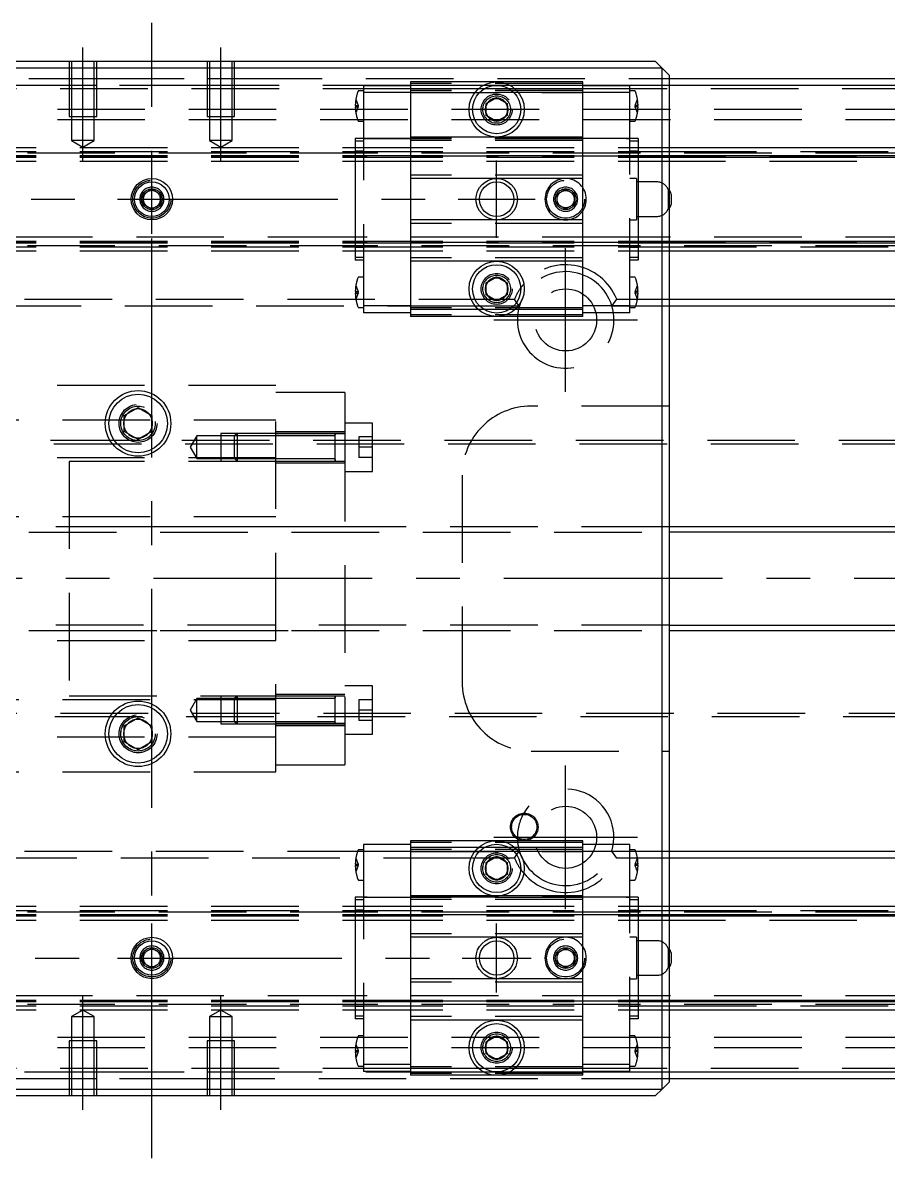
# Model space of a CAD drawing. Extents: x -15 to 1006, y -334 to 81.
# Drawn here: x 361.3 to 486.8, y -84 to 80.6 of the extents above; entities that cross this region are included whole.
import ezdxf

# ---------------------------------------------------------------- set-up
doc = ezdxf.new("R2010")
doc.units = 0
doc.linetypes.add('CENTER', pattern=[50.8, 31.75, -6.35, 6.35, -6.35])
doc.linetypes.add('DASHED', pattern=[19.05, 12.7, -6.35])
doc.layers.get('0').update_dxf_attribs({"linetype": 'CONTINUOUS'})
doc.layers.add('CENTER', color=1, linetype='CENTER')

msp = doc.modelspace()

# ---------------------------------------------------------------- linework, layer by layer
at = {"color": 7, "linetype": 'CONTINUOUS'}
for p, q in [((307, 75), (453, 75)), ((454, 74), (453, 75)), ((454, 74), (306, 74)), ((455, 73), (454, 74)), ((454, -74), (454, 74)), ((455, 73), (455, -73)), ((455, 72.5), (758, 72.5)), ((759, 71.5), (455, 71.5)), ((428.5, 68.87), (430, 69.73)), ((430, 69.73), (431.5, 68.87)), ((428.5, 67.13), (428.5, 68.87)), ((431.5, 68.87), (431.5, 67.13)), ((430, 66.27), (428.5, 67.13)), ((431.5, 67.13), (430, 66.27)), ((455, 62.5), (760, 62.5)), ((455, 61.32), (760, 61.32)), ((455, 61.1), (760, 61.1)), ((455.3, 55.75), (455.3, 55)), ((455.3, 55), (455.3, 54.25)), ((455, 48.9), (760, 48.9)), ((455, 48.68), (760, 48.68)), ((455, 47.5), (760, 47.5)), ((428.5, 42.87), (430, 43.73)), ((428.5, 41.13), (428.5, 42.87)), ((430, 43.73), (431.5, 42.87)), ((431.5, 42.87), (431.5, 41.13)), ((430, 40.27), (428.5, 41.13)), ((431.5, 41.13), (430, 40.27)), ((455, 40.5), (552.58, 40.5)), ((553.29, 39.5), (455, 39.5)), ((376, 23.65), (378, 24.81)), ((378, 24.81), (380, 23.65)), ((376, 21.35), (376, 23.65)), ((380, 23.65), (380, 21.35)), ((378, 20.19), (376, 21.35)), ((380, 21.35), (378, 20.19)), ((710, 7.5), (455, 7.5)), ((455, -7.5), (710, -7.5)), ((376, -21.35), (378, -20.19)), ((376, -23.65), (376, -21.35)), ((378, -20.19), (380, -21.35)), ((380, -21.35), (380, -23.65)), ((378, -24.81), (376, -23.65)), ((380, -23.65), (378, -24.81)), ((455, -39.5), (553.29, -39.5)), ((428.5, -41.13), (430, -40.27)), ((428.5, -42.87), (428.5, -41.13)), ((430, -40.27), (431.5, -41.13)), ((431.5, -41.13), (431.5, -42.87)), ((552.58, -40.5), (455, -40.5)), ((430, -43.73), (428.5, -42.87)), ((431.5, -42.87), (430, -43.73)), ((455, -47.5), (760, -47.5)), ((455, -48.68), (760, -48.68)), ((455, -48.9), (760, -48.9)), ((455.3, -54.25), (455.3, -55)), ((455.3, -55), (455.3, -55.75)), ((455, -61.1), (760, -61.1)), ((455, -61.32), (760, -61.32)), ((455, -62.5), (760, -62.5)), ((428.5, -67.13), (430, -66.27)), ((428.5, -68.87), (428.5, -67.13)), ((430, -66.27), (431.5, -67.13)), ((431.5, -67.13), (431.5, -68.87)), ((430, -69.73), (428.5, -68.87)), ((431.5, -68.87), (430, -69.73)), ((455, -71.5), (759, -71.5)), ((306, -74), (454, -74)), ((453, -75), (454, -74)), ((454, -74), (455, -73)), ((758, -72.5), (455, -72.5)), ((453, -75), (307, -75))]:
    msp.add_line(p, q, dxfattribs=at)
at = {"color": 3, "linetype": 'DASHED'}
for p, q in [((368, 75), (368, 67)), ((368.35, 75), (368.35, 67)), ((371.65, 67), (371.65, 75)), ((372, 67), (372, 75)), ((388, 75), (388, 67)), ((388.35, 75), (388.35, 67)), ((391.65, 67), (391.65, 75)), ((392, 67), (392, 75)), ((305, 72.5), (368, 72.5)), ((368, 72.5), (372, 72.5)), ((372, 72.5), (388, 72.5)), ((388, 72.5), (392, 72.5)), ((392, 72.5), (455, 72.5)), ((368, 71.5), (342.5, 71.5)), ((417.5, 71), (342.5, 71)), ((372, 71.5), (368, 71.5)), ((388, 71.5), (372, 71.5)), ((392, 71.5), (388, 71.5)), ((417.5, 71.5), (392, 71.5)), ((417.5, 71.45), (410.7, 71.45)), ((410.7, 71.45), (410.7, 70.45)), ((417.5, 72), (417.5, 71)), ((430, 72), (417.5, 72)), ((442.5, 71.75), (417.5, 71.75)), ((428.06, 71.5), (417.5, 71.5)), ((417.5, 71), (417.5, 64)), ((427.35, 71), (417.5, 71)), ((428.2, 71), (427.35, 71)), ((430, 71.5), (428.06, 71.5)), ((431.8, 71), (428.2, 71)), ((442.5, 72), (430, 72)), ((431.94, 71.5), (430, 71.5)), ((432.65, 71), (431.8, 71)), ((442.5, 71.5), (431.94, 71.5)), ((442.5, 71), (432.65, 71)), ((442.5, 71), (442.5, 72)), ((455, 71.5), (442.5, 71.5)), ((449.3, 71.45), (442.5, 71.45)), ((442.5, 64), (442.5, 71)), ((759.5, 71), (442.5, 71)), ((449.3, 70.45), (449.3, 71.45)), ((409.58, 69.5), (409.9, 68.6)), ((410.7, 70.7), (409.99, 70.7)), ((410.7, 70.45), (410.7, 39.55)), ((417.5, 70.45), (410.7, 70.45)), ((442.5, 70.75), (417.5, 70.75)), ((442.5, 70.45), (417.5, 70.45)), ((417.5, 70.45), (442.5, 70.45)), ((449.3, 70.45), (442.5, 70.45)), ((450.01, 70.7), (449.3, 70.7)), ((449.3, 39.55), (449.3, 70.45)), ((450.1, 68.6), (450.42, 69.5)), ((760, 68), (0, 68)), ((409.5, 68.6), (409.58, 68.6)), ((409.58, 68.4), (409.5, 68.4)), ((409.58, 68.6), (409.9, 68.6)), ((409.58, 68.6), (409.58, 68.4)), ((409.9, 68.4), (409.58, 67.5)), ((409.58, 68.4), (409.9, 68.4)), ((409.9, 68.6), (409.94, 68.5)), ((409.9, 68.4), (409.94, 68.5)), ((428, 68), (428.03, 68.35)), ((450.1, 68.6), (450.06, 68.5)), ((450.1, 68.4), (450.06, 68.5)), ((450.42, 68.6), (450.1, 68.6)), ((450.42, 67.5), (450.1, 68.4)), ((450.42, 68.4), (450.1, 68.4)), ((450.42, 68.4), (450.42, 68.6)), ((450.42, 68.6), (450.5, 68.6)), ((450.5, 68.4), (450.42, 68.4)), ((760, 66.5), (0, 66.5)), ((368, 67), (372, 67)), ((368.35, 67), (368.35, 63.5)), ((371.65, 63.5), (371.65, 67)), ((388, 67), (392, 67)), ((388.35, 67), (388.35, 63.5)), ((391.65, 63.5), (391.65, 67)), ((409.99, 66.3), (410.7, 66.3)), ((449.3, 66.3), (450.01, 66.3)), ((368.35, 63.5), (370, 62.55)), ((371.65, 63.5), (368.35, 63.5)), ((370, 62.55), (371.65, 63.5)), ((388.35, 63.5), (390, 62.55)), ((391.65, 63.5), (388.35, 63.5)), ((390, 62.55), (391.65, 63.5)), ((409.5, 63.82), (409.5, 63.43)), ((410.7, 63.82), (409.5, 63.82)), ((410.7, 63.43), (409.5, 63.43)), ((409.5, 63.43), (409.5, 61.03)), ((410.7, 63.82), (449.3, 63.82)), ((417.5, 63.82), (410.7, 63.82)), ((417.5, 64), (417.5, 63.5)), ((430, 64), (417.5, 64)), ((442.5, 63.82), (417.5, 63.82)), ((417.5, 63.5), (417.5, 58.5)), ((442.5, 63.5), (417.5, 63.5)), ((442.5, 64), (430, 64)), ((442.5, 63.5), (442.5, 64)), ((449.3, 63.82), (442.5, 63.82)), ((442.5, 58.5), (442.5, 63.5)), ((450.5, 63.82), (449.3, 63.82)), ((450.5, 63.43), (449.3, 63.43)), ((450.5, 63.82), (450.5, 63.43)), ((450.5, 63.43), (450.5, 61.03)), ((0, 61.7), (760, 61.7)), ((350.5, 62.5), (409.5, 62.5)), ((350.5, 61.91), (409.5, 61.91)), ((350.5, 61.32), (409.5, 61.32)), ((350.5, 61.26), (409.5, 61.26)), ((350.5, 61.1), (409.5, 61.1)), ((409.5, 62.5), (449.3, 62.5)), ((409.5, 62.01), (410.7, 62.01)), ((409.5, 61.91), (449.3, 61.91)), ((409.5, 61.32), (449.3, 61.32)), ((449.3, 61.26), (409.5, 61.26)), ((409.5, 61.1), (449.3, 61.1)), ((409.5, 61.03), (409.5, 48.97)), ((449.3, 62.5), (450.5, 62.5)), ((449.3, 62.01), (450.5, 62.01)), ((449.3, 61.91), (450.5, 61.91)), ((449.3, 61.32), (450.5, 61.32)), ((450.5, 61.26), (449.3, 61.26)), ((449.3, 61.1), (450.5, 61.1)), ((450.5, 62.5), (455, 62.5)), ((450.5, 61.91), (455, 61.91)), ((450.5, 61.32), (455, 61.32)), ((450.5, 61.26), (760, 61.26)), ((450.5, 61.1), (455, 61.1)), ((450.5, 61.03), (450.5, 57.5)), ((455, 61.91), (760, 61.91)), ((350.5, 60.5), (409.5, 60.5)), ((409.5, 60.5), (449.3, 60.5)), ((449.3, 60.5), (450.5, 60.5)), ((450.5, 60.5), (760, 60.5)), ((417.5, 58.5), (417.5, 58)), ((442.5, 58.5), (417.5, 58.5)), ((417.5, 58), (417.5, 52)), ((430, 58), (417.5, 58)), ((442.5, 58), (430, 58)), ((442.5, 58), (442.5, 58.5)), ((442.5, 52), (442.5, 58)), ((450.3, 58), (449.3, 58)), ((450.3, 58), (450.3, 52)), ((378.75, 55.72), (380, 56.44)), ((380, 56.44), (381.25, 55.72)), ((438.75, 55.72), (440, 56.44)), ((440, 56.44), (441.25, 55.72)), ((453.25, 57.5), (450.3, 57.5)), ((450.5, 57.5), (450.5, 52.5)), ((454.88, 56.39), (454.88, 55)), ((378.5, 55), (378.52, 55.22)), ((378.75, 54.28), (378.75, 55.72)), ((381.25, 55.72), (381.25, 54.28)), ((438.5, 55), (438.52, 55.25)), ((438.75, 54.28), (438.75, 55.72)), ((441.25, 55.72), (441.25, 54.28)), ((454.88, 55), (454.88, 53.61)), ((380, 53.56), (378.75, 54.28)), ((381.25, 54.28), (380, 53.56)), ((440, 53.56), (438.75, 54.28)), ((441.25, 54.28), (440, 53.56)), ((417.5, 52), (417.5, 51.5)), ((430, 52), (417.5, 52)), ((417.5, 51.5), (417.5, 46.5)), ((442.5, 51.5), (417.5, 51.5)), ((442.5, 52), (430, 52)), ((442.5, 51.5), (442.5, 52)), ((442.5, 46.5), (442.5, 51.5)), ((449.3, 52), (450.3, 52)), ((450.3, 52.5), (453.25, 52.5)), ((450.5, 52.5), (450.5, 48.97)), ((409.5, 49.5), (350.5, 49.5)), ((449.3, 49.5), (409.5, 49.5)), ((450.5, 49.5), (449.3, 49.5)), ((760, 49.5), (450.5, 49.5)), ((0, 48.3), (760, 48.3)), ((350.5, 48.9), (409.5, 48.9)), ((350.5, 48.74), (409.5, 48.74)), ((350.5, 48.68), (409.5, 48.68)), ((350.5, 48.09), (409.5, 48.09)), ((409.5, 48.97), (409.5, 46.57)), ((409.5, 48.9), (449.3, 48.9)), ((449.3, 48.74), (409.5, 48.74)), ((409.5, 48.68), (449.3, 48.68)), ((409.5, 48.09), (449.3, 48.09)), ((410.7, 47.99), (409.5, 47.99)), ((449.3, 48.9), (450.5, 48.9)), ((450.5, 48.74), (449.3, 48.74)), ((449.3, 48.68), (450.5, 48.68)), ((449.3, 48.09), (450.5, 48.09)), ((450.5, 47.99), (449.3, 47.99)), ((450.5, 48.97), (450.5, 46.57)), ((450.5, 48.9), (455, 48.9)), ((450.5, 48.74), (760, 48.74)), ((450.5, 48.68), (455, 48.68)), ((450.5, 48.09), (455, 48.09)), ((455, 48.09), (760, 48.09)), ((350.5, 47.5), (409.5, 47.5)), ((409.5, 47.5), (449.3, 47.5)), ((409.5, 46.57), (409.5, 46.18)), ((410.7, 46.57), (409.5, 46.57)), ((410.7, 46.18), (409.5, 46.18)), ((417.5, 46.5), (417.5, 46)), ((442.5, 46.5), (417.5, 46.5)), ((442.5, 46), (442.5, 46.5)), ((449.3, 47.5), (450.5, 47.5)), ((450.5, 46.57), (449.3, 46.57)), ((450.5, 46.18), (449.3, 46.18)), ((450.5, 47.5), (455, 47.5)), ((450.5, 46.57), (450.5, 46.18)), ((417.5, 46), (417.5, 39)), ((430, 46), (417.5, 46)), ((442.5, 46), (430, 46)), ((442.5, 39), (442.5, 46)), ((410.7, 43.7), (409.99, 43.7)), ((450.01, 43.7), (449.3, 43.7)), ((409.5, 41.6), (409.58, 41.6)), ((409.58, 41.4), (409.5, 41.4)), ((409.58, 42.5), (409.9, 41.6)), ((409.58, 41.6), (409.9, 41.6)), ((409.58, 41.6), (409.58, 41.4)), ((409.9, 41.4), (409.58, 40.5)), ((409.58, 41.4), (409.9, 41.4)), ((409.9, 41.6), (409.94, 41.5)), ((409.9, 41.4), (409.94, 41.5)), ((428, 42), (428.03, 42.35)), ((450.1, 41.6), (450.06, 41.5)), ((450.1, 41.4), (450.06, 41.5)), ((450.1, 41.6), (450.42, 42.5)), ((450.42, 41.6), (450.1, 41.6)), ((450.42, 40.5), (450.1, 41.4)), ((450.42, 41.4), (450.1, 41.4)), ((450.42, 41.4), (450.42, 41.6)), ((450.42, 41.6), (450.5, 41.6)), ((450.5, 41.4), (450.42, 41.4)), ((342.5, 40.5), (426.29, 40.5)), ((417.5, 39.55), (410.7, 39.55)), ((410.7, 39.55), (410.7, 38.55)), ((426.29, 40.5), (426.84, 40.5)), ((426.84, 40.5), (428.32, 40.5)), ((428.32, 40.5), (428.68, 40.5)), ((428.68, 40.5), (429.31, 40.5)), ((429.31, 40.5), (429.4, 40.5)), ((429.4, 40.5), (429.6, 40.5)), ((429.6, 40.5), (430.4, 40.5)), ((430.4, 40.5), (430.6, 40.5)), ((430.6, 40.5), (430.69, 40.5)), ((430.69, 40.5), (431.32, 40.5)), ((431.32, 40.5), (431.68, 40.5)), ((431.68, 40.5), (432.58, 40.5)), ((432.9, 40.05), (432.58, 40.5)), ((433.21, 39.61), (432.9, 40.05)), ((433.29, 39.5), (433.21, 39.61)), ((449.3, 39.55), (442.5, 39.55)), ((446.71, 39.5), (447.42, 40.5)), ((447.42, 40.5), (449.3, 40.5)), ((449.3, 40.5), (450.42, 40.5)), ((449.3, 38.55), (449.3, 39.55)), ((450.42, 40.5), (455, 40.5)), ((426.88, 39.5), (342.5, 39.5)), ((409.99, 39.3), (410.7, 39.3)), ((417.5, 38.55), (410.7, 38.55)), ((442.5, 39.25), (417.5, 39.25)), ((417.5, 39), (417.5, 38)), ((427.35, 39), (417.5, 39)), ((442.5, 38.25), (417.5, 38.25)), ((430, 38), (417.5, 38)), ((427.55, 39.5), (426.88, 39.5)), ((428.2, 39), (427.35, 39)), ((432.45, 39.5), (427.55, 39.5)), ((431.8, 39), (428.2, 39)), ((442.5, 38), (430, 38)), ((432.65, 39), (431.8, 39)), ((433.12, 39.5), (432.45, 39.5)), ((442.5, 39), (432.65, 39)), ((433.29, 39.5), (433.12, 39.5)), ((442.5, 38), (442.5, 39)), ((449.3, 38.55), (442.5, 38.55)), ((449.3, 39.5), (446.71, 39.5)), ((450.16, 39.5), (449.3, 39.5)), ((449.3, 39.3), (450.01, 39.3)), ((455, 39.5), (450.16, 39.5)), ((398, 28), (348, 28)), ((398, -28), (398, 28)), ((408, 27), (398, 27)), ((408, 27), (408, 20.98)), ((455, 25), (435, 25)), ((348, 23), (398, 23)), ((380.48, 22.79), (380.5, 22.5)), ((412, 22.55), (408, 22.55)), ((412, 15.55), (412, 22.55)), ((759, 20), (61.14, 20)), ((386.5, 20.7), (385.55, 19.05)), ((386.5, 17.4), (386.5, 20.7)), ((390, 20.7), (386.5, 20.7)), ((390, 21.05), (390, 17.05)), ((392.35, 21.05), (390, 21.05)), ((392, 20.7), (390, 20.7)), ((392.35, 21.05), (392, 20.7)), ((392, 17.4), (392, 20.7)), ((398, 20.7), (392, 20.7)), ((398, 20.7), (392, 20.7)), ((392.35, 21.05), (392.35, 17.05)), ((398, 21.05), (392.35, 21.05)), ((398, 21.05), (392.35, 21.05)), ((408, 21.3), (398, 21.3)), ((406.61, 21.05), (398, 21.05)), ((408, 20.98), (398, 20.98)), ((406.6, 20.7), (398, 20.7)), ((406.6, 17.05), (406.6, 21.05)), ((406.6, 17.05), (406.6, 21.05)), ((406.6, 20.84), (406.6, 21.05)), ((406.6, 21.05), (406.6, 20.84)), ((408, 21.05), (406.6, 21.05)), ((406.6, 17.27), (406.6, 20.84)), ((408, 20.98), (408, -20.98)), ((410, 20.55), (410, 19.05)), ((412, 20.55), (410, 20.55)), ((759.5, 19.5), (61.97, 19.5)), ((385.55, 19.05), (386.5, 17.4)), ((410, 19.05), (410, 17.55)), ((412, 19.05), (410, 19.05)), ((398, 17.5), (348, 17.5)), ((368, 17), (368, -17)), ((398, 17), (368, 17)), ((386.5, 17.4), (390, 17.4)), ((390, 17.4), (392, 17.4)), ((390, 17.05), (392.35, 17.05)), ((392, 17.4), (398, 17.4)), ((392, 17.4), (392.35, 17.05)), ((392, 17.4), (398, 17.4)), ((392.35, 17.05), (398, 17.05)), ((392.35, 17.05), (398, 17.05)), ((398, 17.4), (406.6, 17.4)), ((398, 17.05), (406.61, 17.05)), ((398, 16.8), (408, 16.8)), ((406.6, 17.05), (406.6, 17.27)), ((406.6, 17.27), (406.6, 17.05)), ((406.6, 17.05), (406.6, 17.05)), ((406.6, 17.05), (408, 17.05)), ((412, 17.55), (410, 17.55)), ((408, 15.55), (412, 15.55)), ((425, 15), (425, -15)), ((348, 9), (398, 9)), ((455, 7.5), (305, 7.5)), ((305, 6.75), (455, 6.75)), ((408, 7.5), (368, 7.5)), ((455, -6.75), (305, -6.75)), ((305, -7.5), (455, -7.5)), ((368, -7.5), (408, -7.5)), ((398, -9), (348, -9)), ((412, -15.55), (408, -15.55)), ((412, -22.55), (412, -15.55)), ((348, -17.5), (398, -17.5)), ((368, -17), (398, -17)), ((386.5, -17.4), (385.55, -19.05)), ((386.5, -20.7), (386.5, -17.4)), ((390, -17.4), (386.5, -17.4)), ((390, -17.05), (390, -21.05)), ((392.35, -17.05), (390, -17.05)), ((392, -17.4), (390, -17.4)), ((392.35, -17.05), (392, -17.4)), ((392, -20.7), (392, -17.4)), ((398, -17.4), (392, -17.4)), ((398, -17.4), (392, -17.4)), ((392.35, -17.05), (392.35, -21.05)), ((398, -17.05), (392.35, -17.05)), ((398, -17.05), (392.35, -17.05)), ((408, -16.8), (398, -16.8)), ((406.61, -17.05), (398, -17.05)), ((406.6, -17.4), (398, -17.4)), ((406.6, -21.05), (406.6, -17.05)), ((406.6, -21.05), (406.6, -17.05)), ((406.6, -17.27), (406.6, -17.05)), ((406.6, -17.05), (406.6, -17.27)), ((408, -17.05), (406.6, -17.05)), ((406.6, -20.84), (406.6, -17.27)), ((410, -17.55), (410, -19.05)), ((412, -17.55), (410, -17.55)), ((61.97, -19.5), (759.5, -19.5)), ((385.55, -19.05), (386.5, -20.7)), ((412, -19.05), (410, -19.05)), ((410, -19.05), (410, -20.55)), ((61.14, -20), (759, -20)), ((386.5, -20.7), (390, -20.7)), ((390, -20.7), (392, -20.7)), ((390, -21.05), (392.35, -21.05)), ((392, -20.7), (398, -20.7)), ((392, -20.7), (392.35, -21.05)), ((392, -20.7), (398, -20.7)), ((392.35, -21.05), (398, -21.05)), ((392.35, -21.05), (398, -21.05)), ((398, -20.7), (406.6, -20.7)), ((408, -20.98), (398, -20.98)), ((408, -20.98), (398, -20.98)), ((398, -21.05), (406.61, -21.05)), ((398, -21.3), (408, -21.3)), ((406.6, -21.05), (406.6, -20.84)), ((406.6, -20.84), (406.6, -21.05)), ((406.6, -21.05), (406.6, -21.05)), ((406.6, -21.05), (408, -21.05)), ((408, -20.98), (408, -27)), ((412, -20.55), (410, -20.55)), ((398, -23), (348, -23)), ((375.5, -22.5), (375.53, -22.13)), ((408, -22.55), (412, -22.55)), ((435, -25), (455, -25)), ((398, -27), (408, -27)), ((348, -28), (398, -28)), ((342.5, -39.5), (426.88, -39.5)), ((410.7, -39.3), (409.99, -39.3)), ((417.5, -38.55), (410.7, -38.55)), ((410.7, -38.55), (410.7, -39.55)), ((417.5, -38), (417.5, -39)), ((430, -38), (417.5, -38)), ((442.5, -38.25), (417.5, -38.25)), ((417.5, -39), (417.5, -46)), ((427.35, -39), (417.5, -39)), ((442.5, -39.25), (417.5, -39.25)), ((426.88, -39.5), (427.55, -39.5)), ((428.2, -39), (427.35, -39)), ((427.55, -39.5), (432.45, -39.5)), ((431.8, -39), (428.2, -39)), ((434, -38), (430, -38)), ((432.65, -39), (431.8, -39)), ((432.45, -39.5), (433.12, -39.5)), ((442.5, -39), (432.65, -39)), ((433.12, -39.5), (433.29, -39.5)), ((433.21, -39.61), (433.29, -39.5)), ((442.5, -38), (434, -38)), ((442.5, -39), (442.5, -38)), ((449.3, -38.55), (442.5, -38.55)), ((442.5, -46), (442.5, -39)), ((446.71, -39.5), (449.3, -39.5)), ((447.42, -40.5), (446.71, -39.5)), ((449.3, -39.55), (449.3, -38.55)), ((450.01, -39.3), (449.3, -39.3)), ((449.3, -39.5), (450.16, -39.5)), ((450.16, -39.5), (455, -39.5)), ((426.29, -40.5), (342.5, -40.5)), ((409.58, -40.5), (409.9, -41.4)), ((410.7, -39.55), (410.7, -70.45)), ((417.5, -39.55), (410.7, -39.55)), ((442.5, -39.55), (417.5, -39.55)), ((417.5, -39.55), (442.5, -39.55)), ((426.84, -40.5), (426.29, -40.5)), ((428.32, -40.5), (426.84, -40.5)), ((428.68, -40.5), (428.32, -40.5)), ((429.31, -40.5), (428.68, -40.5)), ((429.4, -40.5), (429.31, -40.5)), ((429.6, -40.5), (429.4, -40.5)), ((430.4, -40.5), (429.6, -40.5)), ((430.6, -40.5), (430.4, -40.5)), ((430.69, -40.5), (430.6, -40.5)), ((431.32, -40.5), (430.69, -40.5)), ((431.68, -40.5), (431.32, -40.5)), ((432.58, -40.5), (431.68, -40.5)), ((432.58, -40.5), (432.9, -40.05)), ((432.9, -40.05), (433.21, -39.61)), ((449.3, -39.55), (442.5, -39.55)), ((449.3, -40.5), (447.42, -40.5)), ((449.3, -70.45), (449.3, -39.55)), ((450.42, -40.5), (449.3, -40.5)), ((450.1, -41.4), (450.42, -40.5)), ((455, -40.5), (450.42, -40.5)), ((409.5, -41.4), (409.58, -41.4)), ((409.58, -41.6), (409.5, -41.6)), ((409.58, -41.4), (409.9, -41.4)), ((409.58, -41.4), (409.58, -41.6)), ((409.9, -41.6), (409.58, -42.5)), ((409.58, -41.6), (409.9, -41.6)), ((409.9, -41.4), (409.94, -41.5)), ((409.9, -41.6), (409.94, -41.5)), ((428, -42), (428.02, -41.7)), ((450.1, -41.4), (450.06, -41.5)), ((450.1, -41.6), (450.06, -41.5)), ((450.42, -41.4), (450.1, -41.4)), ((450.42, -42.5), (450.1, -41.6)), ((450.42, -41.6), (450.1, -41.6)), ((450.42, -41.6), (450.42, -41.4)), ((450.42, -41.4), (450.5, -41.4)), ((450.5, -41.6), (450.42, -41.6)), ((409.99, -43.7), (410.7, -43.7)), ((449.3, -43.7), (450.01, -43.7)), ((417.5, -46), (417.5, -46.5)), ((430, -46), (417.5, -46)), ((442.5, -46), (430, -46)), ((442.5, -46.5), (442.5, -46)), ((350.5, -47.5), (409.5, -47.5)), ((449.3, -46.18), (409.5, -46.18)), ((409.5, -46.18), (409.5, -46.57)), ((409.5, -46.57), (409.5, -48.97)), ((410.7, -46.57), (409.5, -46.57)), ((409.5, -47.5), (449.3, -47.5)), ((410.7, -46.18), (449.3, -46.18)), ((417.5, -46.5), (417.5, -51.5)), ((442.5, -46.5), (417.5, -46.5)), ((442.5, -51.5), (442.5, -46.5)), ((450.5, -46.18), (449.3, -46.18)), ((450.5, -46.57), (449.3, -46.57)), ((449.3, -47.5), (450.5, -47.5)), ((450.5, -46.18), (450.5, -46.57)), ((450.5, -46.57), (450.5, -48.97)), ((450.5, -47.5), (455, -47.5)), ((0, -48.3), (760, -48.3)), ((350.5, -48.09), (409.5, -48.09)), ((350.5, -48.68), (409.5, -48.68)), ((350.5, -48.74), (409.5, -48.74)), ((350.5, -48.9), (409.5, -48.9)), ((409.5, -47.99), (410.7, -47.99)), ((409.5, -48.09), (449.3, -48.09)), ((409.5, -48.68), (449.3, -48.68)), ((449.3, -48.74), (409.5, -48.74)), ((409.5, -48.9), (449.3, -48.9)), ((409.5, -48.97), (409.5, -61.03)), ((449.3, -47.99), (450.5, -47.99)), ((449.3, -48.09), (450.5, -48.09)), ((449.3, -48.68), (450.5, -48.68)), ((450.5, -48.74), (449.3, -48.74)), ((449.3, -48.9), (450.5, -48.9)), ((450.5, -48.09), (455, -48.09)), ((450.5, -48.68), (455, -48.68)), ((450.5, -48.74), (760, -48.74)), ((450.5, -48.9), (455, -48.9)), ((450.5, -48.97), (450.5, -52.5)), ((455, -48.09), (760, -48.09)), ((350.5, -49.5), (409.5, -49.5)), ((409.5, -49.5), (449.3, -49.5)), ((449.3, -49.5), (450.5, -49.5)), ((450.5, -49.5), (760, -49.5)), ((417.5, -51.5), (417.5, -52)), ((442.5, -51.5), (417.5, -51.5)), ((417.5, -52), (417.5, -58)), ((430, -52), (417.5, -52)), ((442.5, -52), (430, -52)), ((442.5, -52), (442.5, -51.5)), ((442.5, -58), (442.5, -52)), ((450.3, -52), (449.3, -52)), ((450.3, -52), (450.3, -58)), ((453.25, -52.5), (450.3, -52.5)), ((450.5, -52.5), (450.5, -57.5)), ((378.75, -54.28), (380, -53.56)), ((378.75, -55.72), (378.75, -54.28)), ((380, -53.56), (381.25, -54.28)), ((381.25, -54.28), (381.25, -55.72)), ((438.75, -54.28), (440, -53.56)), ((438.75, -55.72), (438.75, -54.28)), ((440, -53.56), (441.25, -54.28)), ((441.25, -54.28), (441.25, -55.72)), ((454.88, -53.61), (454.88, -55)), ((378.5, -55), (378.52, -54.75)), ((380, -56.44), (378.75, -55.72)), ((381.25, -55.72), (380, -56.44)), ((438.5, -55), (438.52, -54.75)), ((440, -56.44), (438.75, -55.72)), ((441.25, -55.72), (440, -56.44)), ((454.88, -55), (454.88, -56.39)), ((450.3, -57.5), (453.25, -57.5)), ((450.5, -57.5), (450.5, -61.03)), ((417.5, -58), (417.5, -58.5)), ((430, -58), (417.5, -58)), ((417.5, -58.5), (417.5, -63.5)), ((442.5, -58.5), (417.5, -58.5)), ((442.5, -58), (430, -58)), ((442.5, -58.5), (442.5, -58)), ((442.5, -63.5), (442.5, -58.5)), ((449.3, -58), (450.3, -58)), ((409.5, -60.5), (350.5, -60.5)), ((449.3, -60.5), (409.5, -60.5)), ((450.5, -60.5), (449.3, -60.5)), ((760, -60.5), (450.5, -60.5)), ((0, -61.7), (760, -61.7)), ((350.5, -61.1), (409.5, -61.1)), ((350.5, -61.26), (409.5, -61.26)), ((350.5, -61.32), (409.5, -61.32)), ((350.5, -61.91), (409.5, -61.91)), ((350.5, -62.5), (409.5, -62.5)), ((370, -62.55), (368.35, -63.5)), ((371.65, -63.5), (370, -62.55)), ((390, -62.55), (388.35, -63.5)), ((391.65, -63.5), (390, -62.55)), ((409.5, -61.03), (409.5, -63.43)), ((409.5, -61.1), (449.3, -61.1)), ((449.3, -61.26), (409.5, -61.26)), ((409.5, -61.32), (449.3, -61.32)), ((409.5, -61.91), (449.3, -61.91)), ((410.7, -62.01), (409.5, -62.01)), ((409.5, -62.5), (449.3, -62.5)), ((449.3, -61.1), (450.5, -61.1)), ((450.5, -61.26), (449.3, -61.26)), ((449.3, -61.32), (450.5, -61.32)), ((449.3, -61.91), (450.5, -61.91)), ((450.5, -62.01), (449.3, -62.01)), ((449.3, -62.5), (450.5, -62.5)), ((450.5, -61.03), (450.5, -63.43)), ((450.5, -61.1), (455, -61.1)), ((450.5, -61.26), (760, -61.26)), ((450.5, -61.32), (455, -61.32)), ((450.5, -61.91), (455, -61.91)), ((450.5, -62.5), (455, -62.5)), ((455, -61.91), (760, -61.91)), ((368.35, -63.5), (368.35, -67)), ((368.35, -63.5), (371.65, -63.5)), ((371.65, -67), (371.65, -63.5)), ((388.35, -63.5), (388.35, -67)), ((388.35, -63.5), (391.65, -63.5)), ((391.65, -67), (391.65, -63.5)), ((409.5, -63.43), (409.5, -63.82)), ((410.7, -63.43), (409.5, -63.43)), ((410.7, -63.82), (409.5, -63.82)), ((417.5, -63.5), (417.5, -64)), ((442.5, -63.5), (417.5, -63.5)), ((417.5, -64), (417.5, -71)), ((430, -64), (417.5, -64)), ((442.5, -64), (430, -64)), ((442.5, -64), (442.5, -63.5)), ((442.5, -71), (442.5, -64)), ((450.5, -63.43), (449.3, -63.43)), ((450.5, -63.82), (449.3, -63.82)), ((450.5, -63.43), (450.5, -63.82)), ((760, -66.5), (0, -66.5)), ((368, -67), (368, -75)), ((372, -67), (368, -67)), ((368.35, -67), (368.35, -75)), ((371.65, -75), (371.65, -67)), ((372, -75), (372, -67)), ((388, -67), (388, -75)), ((392, -67), (388, -67)), ((388.35, -67), (388.35, -75)), ((391.65, -75), (391.65, -67)), ((392, -75), (392, -67)), ((410.7, -66.3), (409.99, -66.3)), ((450.01, -66.3), (449.3, -66.3)), ((760, -68), (0, -68)), ((409.5, -68.4), (409.58, -68.4)), ((409.58, -68.6), (409.5, -68.6)), ((409.58, -67.5), (409.9, -68.4)), ((409.58, -68.4), (409.9, -68.4)), ((409.58, -68.4), (409.58, -68.6)), ((409.9, -68.6), (409.58, -69.5)), ((409.58, -68.6), (409.9, -68.6)), ((409.9, -68.4), (409.94, -68.5)), ((409.9, -68.6), (409.94, -68.5)), ((428, -68), (428.03, -67.65)), ((450.1, -68.4), (450.06, -68.5)), ((450.1, -68.6), (450.06, -68.5)), ((450.1, -68.4), (450.42, -67.5)), ((450.42, -68.4), (450.1, -68.4)), ((450.42, -69.5), (450.1, -68.6)), ((450.42, -68.6), (450.1, -68.6)), ((450.42, -68.6), (450.42, -68.4)), ((450.42, -68.4), (450.5, -68.4)), ((450.5, -68.6), (450.42, -68.6)), ((409.99, -70.7), (410.7, -70.7)), ((410.7, -70.45), (410.7, -71.45)), ((417.5, -70.45), (410.7, -70.45)), ((442.5, -70.75), (417.5, -70.75)), ((449.3, -70.45), (442.5, -70.45)), ((449.3, -71.45), (449.3, -70.45)), ((449.3, -70.7), (450.01, -70.7)), ((417.5, -71), (342.5, -71)), ((342.5, -71.5), (368, -71.5)), ((368, -71.5), (372, -71.5)), ((372, -71.5), (388, -71.5)), ((388, -71.5), (392, -71.5)), ((392, -71.5), (417.5, -71.5)), ((417.5, -71.45), (410.7, -71.45)), ((417.5, -71), (417.5, -72)), ((427.35, -71), (417.5, -71)), ((417.5, -71.5), (428.06, -71.5)), ((442.5, -71.75), (417.5, -71.75)), ((430, -72), (417.5, -72)), ((428.2, -71), (427.35, -71)), ((428.06, -71.5), (430, -71.5)), ((431.8, -71), (428.2, -71)), ((430, -71.5), (431.94, -71.5)), ((442.5, -72), (430, -72)), ((432.65, -71), (431.8, -71)), ((431.94, -71.5), (442.5, -71.5)), ((442.5, -71), (432.65, -71)), ((442.5, -72), (442.5, -71)), ((759.5, -71), (442.5, -71)), ((449.3, -71.45), (442.5, -71.45)), ((442.5, -71.5), (455, -71.5)), ((368, -72.5), (305, -72.5)), ((372, -72.5), (368, -72.5)), ((388, -72.5), (372, -72.5)), ((392, -72.5), (388, -72.5)), ((455, -72.5), (392, -72.5))]:
    msp.add_line(p, q, dxfattribs=at)
at = {"color": 3, "linetype": 'CONTINUOUS'}
for p, q in [((710, 6.75), (455, 6.75)), ((455, -6.75), (710, -6.75))]:
    msp.add_line(p, q, dxfattribs=at)
at = {"color": 7, "linetype": 'CONTINUOUS'}
for centre, radius in [((430, 68), 4), ((430, 68), 3.5), ((380, 55), 3), ((380, 55), 2.5), ((430, 55), 2.5), ((430, 42), 4), ((430, 42), 3.5), ((378, 22.5), 4.75), ((378, 22.5), 4.25), ((378, -22.5), 4.75), ((378, -22.5), 4.25), ((430, -42), 4), ((430, -42), 3.5), ((380, -55), 3), ((380, -55), 2.5), ((430, -55), 2.5), ((430, -68), 4), ((430, -68), 3.5)]:
    msp.add_circle(centre, radius, dxfattribs=at)
at = {"color": 3, "linetype": 'DASHED'}
for centre, radius in [((430, 68), 2.25), ((430, 68), 2), ((430, 68), 1.62), ((380, 55), 2.75), ((440, 55), 2.75), ((380, 55), 1.5), ((440, 55), 1.5), ((440, 55), 1.25), ((430, 42), 2.25), ((430, 42), 2), ((430, 42), 1.62), ((440, 37.5), 4.5), ((378, 22.5), 2.75), ((378, 22.5), 2.5), ((378, -22.5), 2.75), ((378, -22.5), 2.5), ((434, -36), 2), ((434, -36), 1.83), ((440, -37.5), 4.5), ((430, -42), 2.25), ((430, -42), 2), ((430, -42), 1.62), ((380, -55), 2.75), ((440, -55), 2.75), ((380, -55), 1.5), ((440, -55), 1.5), ((440, -55), 1.25), ((430, -68), 2.25), ((430, -68), 2), ((430, -68), 1.62)]:
    msp.add_circle(centre, radius, dxfattribs=at)
at = {"color": 3, "linetype": 'CONTINUOUS'}
for centre in [(430, 55), (430, -55)]:
    msp.add_circle(centre, 3, dxfattribs=at)
at = {"color": 3, "linetype": 'DASHED'}
for centre, radius, start, end in [((415.5, 68.5), 6, 170.4203, 179.0449), ((415.5, 68.5), 6, 159.1494, 170.4059), ((409.99, 70.6), 0.1, 90, 159.1494), ((430, 68), 1.65, 95.38, 144.62), ((430, 68), 1.62, 98.1587, 141.8413), ((430, 68), 1.62, 81.8413, 98.1587), ((430, 68), 1.65, 84.62, 95.38), ((430, 68), 1.65, 35.38, 84.62), ((430, 68), 1.62, 38.1587, 81.8413), ((450.01, 70.6), 0.1, 20.8506, 90), ((444.5, 68.5), 6, 9.5941, 20.8506), ((444.5, 68.5), 6, 0.9551, 9.5797), ((415.5, 68.5), 6, 180.9551, 189.5797), ((415.5, 68.5), 6, 189.5941, 200.8506), ((430, 68), 1.65, 155.38, 180), ((430, 68), 1.65, 180, 204.62), ((430, 68), 1.62, 158.1587, 201.8413), ((430, 68), 1.62, 141.8413, 158.1587), ((430, 68), 1.65, 144.62, 155.38), ((430, 68), 1.62, 21.8413, 38.1587), ((430, 68), 1.65, 24.62, 35.38), ((430, 68), 1.65, 335.38, 24.62), ((430, 68), 1.62, 0, 21.8413), ((430, 68), 1.62, 338.1587, 0), ((444.5, 68.5), 6, 339.1494, 350.4059), ((444.5, 68.5), 6, 350.4203, 359.0449), ((409.99, 66.4), 0.1, 200.8506, 270), ((430, 68), 1.62, 201.8413, 218.1587), ((430, 68), 1.65, 204.62, 215.38), ((430, 68), 1.65, 215.38, 264.62), ((430, 68), 1.62, 218.1587, 261.8413), ((430, 68), 1.62, 261.8413, 278.1587), ((430, 68), 1.65, 264.62, 275.38), ((430, 68), 1.65, 275.38, 324.62), ((430, 68), 1.62, 278.1587, 321.8413), ((430, 68), 1.62, 321.8413, 338.1587), ((430, 68), 1.65, 324.62, 335.38), ((450.01, 66.4), 0.1, 270, 339.1494), ((440, 55), 3, 0, 180), ((380, 55), 1.75, 0, 180), ((380, 55), 1.25, 120, 180), ((380, 55), 1.25, 60, 120), ((380, 55), 1.25, 0, 60), ((440, 55), 1.75, 0, 180), ((453.25, 55.75), 1.75, 21.5404, 90), ((454.6, 55.75), 0.7, 55.1501, 66.6201), ((380, 55), 1.75, 180, 0), ((380, 55), 1.25, 180, 240), ((380, 55), 1.25, 300, 0), ((440, 55), 3, 180, 0), ((440, 55), 1.75, 180, 0), ((380, 55), 1.25, 240, 300), ((453.25, 54.25), 1.75, 270, 338.4596), ((454.6, 54.25), 0.7, 293.3901, 304.8499), ((440, 37.5), 7, 16.6015, 152.3612), ((440, 37.5), 8, 22.0243, 139.297), ((415.5, 41.5), 6, 159.1494, 170.4059), ((409.99, 43.6), 0.1, 90, 159.1494), ((430, 42), 1.62, 141.8413, 158.1587), ((430, 42), 1.65, 144.62, 155.38), ((430, 42), 1.65, 144.62, 155.38), ((430, 42), 1.65, 95.38, 144.62), ((430, 42), 1.65, 95.38, 144.62), ((430, 42), 1.62, 98.1587, 141.8413), ((430, 42), 1.62, 81.8413, 98.1587), ((430, 42), 1.65, 84.62, 95.38), ((430, 42), 1.65, 84.62, 95.38), ((430, 42), 1.65, 35.38, 84.62), ((430, 42), 1.65, 35.38, 84.62), ((430, 42), 1.62, 38.1587, 81.8413), ((430, 42), 1.62, 21.8413, 38.1587), ((430, 42), 1.65, 24.62, 35.38), ((430, 42), 1.65, 24.62, 35.38), ((450.01, 43.6), 0.1, 20.8506, 90), ((444.5, 41.5), 6, 9.5941, 20.8506), ((415.5, 41.5), 6, 170.4203, 179.0449), ((415.5, 41.5), 6, 180.9551, 189.5797), ((430, 42), 1.65, 155.38, 180), ((430, 42), 1.65, 155.38, 180), ((430, 42), 1.65, 180, 204.62), ((430, 42), 1.65, 180, 204.62), ((430, 42), 1.62, 158.1587, 201.8413), ((430, 42), 1.62, 201.8413, 218.1587), ((430, 42), 1.65, 204.62, 215.38), ((430, 42), 1.65, 204.62, 215.38), ((430, 42), 1.62, 321.8413, 338.1587), ((430, 42), 1.65, 324.62, 335.38), ((430, 42), 1.65, 324.62, 335.38), ((430, 42), 1.65, 335.38, 24.62), ((430, 42), 1.65, 335.38, 24.62), ((430, 42), 1.62, 0, 21.8413), ((430, 42), 1.62, 338.1587, 0), ((440, 37.5), 8, 144.3851, 157.9757), ((440, 37.5), 8, 139.297, 144.3851), ((444.5, 41.5), 6, 0.9551, 9.5797), ((444.5, 41.5), 6, 350.4203, 359.0449), ((415.5, 41.5), 6, 189.5941, 200.8506), ((430, 42), 1.65, 215.38, 264.62), ((430, 42), 1.65, 215.38, 264.62), ((430, 42), 1.62, 218.1587, 261.8413), ((430, 42), 1.62, 261.8413, 278.1587), ((430, 42), 1.65, 264.62, 275.38), ((430, 42), 1.65, 264.62, 275.38), ((430, 42), 1.65, 275.38, 324.62), ((430, 42), 1.65, 275.38, 324.62), ((430, 42), 1.62, 278.1587, 321.8413), ((440, 37.5), 7, 159.1833, 163.3985), ((440, 37.5), 7, 152.3612, 159.1833), ((444.5, 41.5), 6, 339.1494, 350.4059), ((409.99, 39.4), 0.1, 200.8506, 270), ((440, 37.5), 7, 175.904, 16.6015), ((440, 37.5), 7, 163.3985, 175.904), ((450.01, 39.4), 0.1, 270, 339.1494), ((435, 15), 10, 90, 180), ((378, 22.5), 2.1, 162.2472, 180), ((378, 22.5), 2.1, 137.7528, 162.2472), ((378, 22.5), 2.1, 102.2472, 137.7528), ((378, 22.5), 2.1, 77.7528, 102.2472), ((378, 22.5), 2.1, 42.2472, 77.7528), ((378, 22.5), 2.1, 17.7528, 42.2472), ((378, 22.5), 2.1, 342.2472, 17.7528), ((378, 22.5), 2.1, 180, 197.7528), ((378, 22.5), 2.1, 197.7528, 222.2472), ((378, 22.5), 2.1, 317.7528, 342.2472), ((378, 22.5), 2.1, 222.2472, 257.7528), ((378, 22.5), 2.1, 257.7528, 282.2472), ((378, 22.5), 2.1, 282.2472, 317.7528), ((435, -15), 10, 180, 270), ((378, -22.5), 2.1, 137.7528, 162.2472), ((378, -22.5), 2.1, 102.2472, 137.7528), ((378, -22.5), 2.1, 77.7528, 102.2472), ((378, -22.5), 2.1, 42.2472, 77.7528), ((378, -22.5), 2.1, 17.7528, 42.2472), ((378, -22.5), 2.1, 162.2472, 180), ((378, -22.5), 2.1, 180, 197.7528), ((378, -22.5), 2.1, 342.2472, 17.7528), ((378, -22.5), 2.1, 197.7528, 222.2472), ((378, -22.5), 2.1, 222.2472, 257.7528), ((378, -22.5), 2.1, 257.7528, 282.2472), ((378, -22.5), 2.1, 282.2472, 317.7528), ((378, -22.5), 2.1, 317.7528, 342.2472), ((440, -37.5), 7, 343.3985, 150.0093), ((440, -37.5), 7, 150.0093, 181.9182), ((440, -37.5), 7, 181.9182, 184.096), ((415.5, -41.5), 6, 159.1494, 170.4059), ((409.99, -39.4), 0.1, 90, 159.1494), ((440, -37.5), 7, 184.096, 196.6015), ((440, -37.5), 7, 196.6015, 200.8167), ((440, -37.5), 7, 207.6388, 343.3985), ((450.01, -39.4), 0.1, 20.8506, 90), ((444.5, -41.5), 6, 9.5941, 20.8506), ((415.5, -41.5), 6, 170.4203, 179.0449), ((430, -42), 1.62, 141.8413, 158.1587), ((430, -42), 1.65, 144.62, 155.38), ((430, -42), 1.65, 95.38, 144.62), ((430, -42), 1.62, 98.1587, 141.8413), ((430, -42), 1.62, 81.8413, 98.1587), ((430, -42), 1.65, 84.62, 95.38), ((430, -42), 1.65, 35.38, 84.62), ((430, -42), 1.62, 38.1587, 81.8413), ((430, -42), 1.62, 21.8413, 38.1587), ((430, -42), 1.65, 24.62, 35.38), ((440, -37.5), 8, 202.0243, 215.6149), ((440, -37.5), 7, 200.8167, 207.6388), ((440, -37.5), 8, 220.703, 337.9757), ((444.5, -41.5), 6, 0.9551, 9.5797), ((415.5, -41.5), 6, 180.9551, 189.5797), ((415.5, -41.5), 6, 189.5941, 200.8506), ((430, -42), 1.65, 155.38, 180), ((430, -42), 1.65, 180, 204.62), ((430, -42), 1.62, 158.1587, 201.8413), ((430, -42), 1.62, 201.8413, 218.1587), ((430, -42), 1.65, 204.62, 215.38), ((430, -42), 1.62, 321.8413, 338.1587), ((430, -42), 1.65, 324.62, 335.38), ((430, -42), 1.65, 335.38, 24.62), ((430, -42), 1.62, 0, 21.8413), ((430, -42), 1.62, 338.1587, 0), ((440, -37.5), 8, 215.6149, 220.703), ((444.5, -41.5), 6, 339.1494, 350.4059), ((444.5, -41.5), 6, 350.4203, 359.0449), ((409.99, -43.6), 0.1, 200.8506, 270), ((430, -42), 1.65, 215.38, 264.62), ((430, -42), 1.62, 218.1587, 261.8413), ((430, -42), 1.62, 261.8413, 278.1587), ((430, -42), 1.65, 264.62, 275.38), ((430, -42), 1.65, 275.38, 324.62), ((430, -42), 1.62, 278.1587, 321.8413), ((450.01, -43.6), 0.1, 270, 339.1494), ((440, -55), 3, 0, 180), ((453.25, -54.25), 1.75, 21.5404, 90), ((380, -55), 1.75, 0, 180), ((380, -55), 1.25, 120, 180), ((380, -55), 1.25, 60, 120), ((380, -55), 1.25, 0, 60), ((440, -55), 1.75, 0, 180), ((454.6, -54.25), 0.7, 55.1501, 66.6201), ((380, -55), 1.75, 180, 0), ((380, -55), 1.25, 180, 240), ((380, -55), 1.25, 300, 0), ((440, -55), 3, 180, 0), ((440, -55), 1.75, 180, 0), ((380, -55), 1.25, 240, 300), ((453.25, -55.75), 1.75, 270, 338.4596), ((454.6, -55.75), 0.7, 293.3901, 304.8499), ((415.5, -68.5), 6, 159.1494, 170.4059), ((409.99, -66.4), 0.1, 90, 159.1494), ((430, -68), 1.65, 155.38, 180), ((430, -68), 1.65, 155.38, 180), ((430, -68), 1.62, 158.1587, 201.8413), ((430, -68), 1.62, 141.8413, 158.1587), ((430, -68), 1.65, 144.62, 155.38), ((430, -68), 1.65, 144.62, 155.38), ((430, -68), 1.65, 95.38, 144.62), ((430, -68), 1.65, 95.38, 144.62), ((430, -68), 1.62, 98.1587, 141.8413), ((430, -68), 1.62, 81.8413, 98.1587), ((430, -68), 1.65, 84.62, 95.38), ((430, -68), 1.65, 84.62, 95.38), ((430, -68), 1.65, 35.38, 84.62), ((430, -68), 1.65, 35.38, 84.62), ((430, -68), 1.62, 38.1587, 81.8413), ((430, -68), 1.62, 21.8413, 38.1587), ((430, -68), 1.65, 24.62, 35.38), ((430, -68), 1.65, 24.62, 35.38), ((430, -68), 1.65, 335.38, 24.62), ((430, -68), 1.65, 335.38, 24.62), ((430, -68), 1.62, 0, 21.8413), ((450.01, -66.4), 0.1, 20.8506, 90), ((444.5, -68.5), 6, 9.5941, 20.8506), ((415.5, -68.5), 6, 170.4203, 179.0449), ((415.5, -68.5), 6, 180.9551, 189.5797), ((430, -68), 1.65, 180, 204.62), ((430, -68), 1.65, 180, 204.62), ((430, -68), 1.62, 201.8413, 218.1587), ((430, -68), 1.65, 204.62, 215.38), ((430, -68), 1.65, 204.62, 215.38), ((430, -68), 1.65, 215.38, 264.62), ((430, -68), 1.65, 215.38, 264.62), ((430, -68), 1.62, 218.1587, 261.8413), ((430, -68), 1.65, 275.38, 324.62), ((430, -68), 1.65, 275.38, 324.62), ((430, -68), 1.62, 278.1587, 321.8413), ((430, -68), 1.62, 321.8413, 338.1587), ((430, -68), 1.65, 324.62, 335.38), ((430, -68), 1.65, 324.62, 335.38), ((430, -68), 1.62, 338.1587, 0), ((444.5, -68.5), 6, 0.9551, 9.5797), ((444.5, -68.5), 6, 350.4203, 359.0449), ((415.5, -68.5), 6, 189.5941, 200.8506), ((409.99, -70.6), 0.1, 200.8506, 270), ((430, -68), 1.62, 261.8413, 278.1587), ((430, -68), 1.65, 264.62, 275.38), ((430, -68), 1.65, 264.62, 275.38), ((450.01, -70.6), 0.1, 270, 339.1494), ((444.5, -68.5), 6, 339.1494, 350.4059)]:
    msp.add_arc(centre, radius, start, end, dxfattribs=at)
at = {"color": 7, "linetype": 'CONTINUOUS'}
for centre, start, end in [((454.6, 55.75), 0, 55.1501), ((454.6, 54.25), 304.8499, 360), ((454.6, -54.25), 0, 55.1501), ((454.6, -55.75), 304.8499, 360)]:
    msp.add_arc(centre, 0.7, start, end, dxfattribs=at)
at = {"layer": 'CENTER', "color": 1, "linetype": 'CENTER'}
for p, q in [((380, -84.03), (380, 80.58)), ((370, 60.55), (370, 77)), ((390, 60.55), (390, 77)), ((380, 50), (380, 60)), ((430, 49.4), (430, 60.6)), ((324.4, 55), (424.4, 55)), ((375, 55), (385, 55)), ((424.4, 55), (435.6, 55)), ((440, 27.1), (440, 47.9)), ((429.6, 37.5), (450.4, 37.5)), ((818.37, 0), (-15.28, 0)), ((440, -47.9), (440, -27.1)), ((429.6, -37.5), (450.4, -37.5)), ((380, -60), (380, -50)), ((430, -60), (430, -50)), ((325, -55), (425, -55)), ((375, -55), (385, -55)), ((425, -55), (435, -55)), ((370, -77), (370, -60.55)), ((390, -77), (390, -60.55))]:
    msp.add_line(p, q, dxfattribs=at)

doc.saveas('drawing.dxf')
